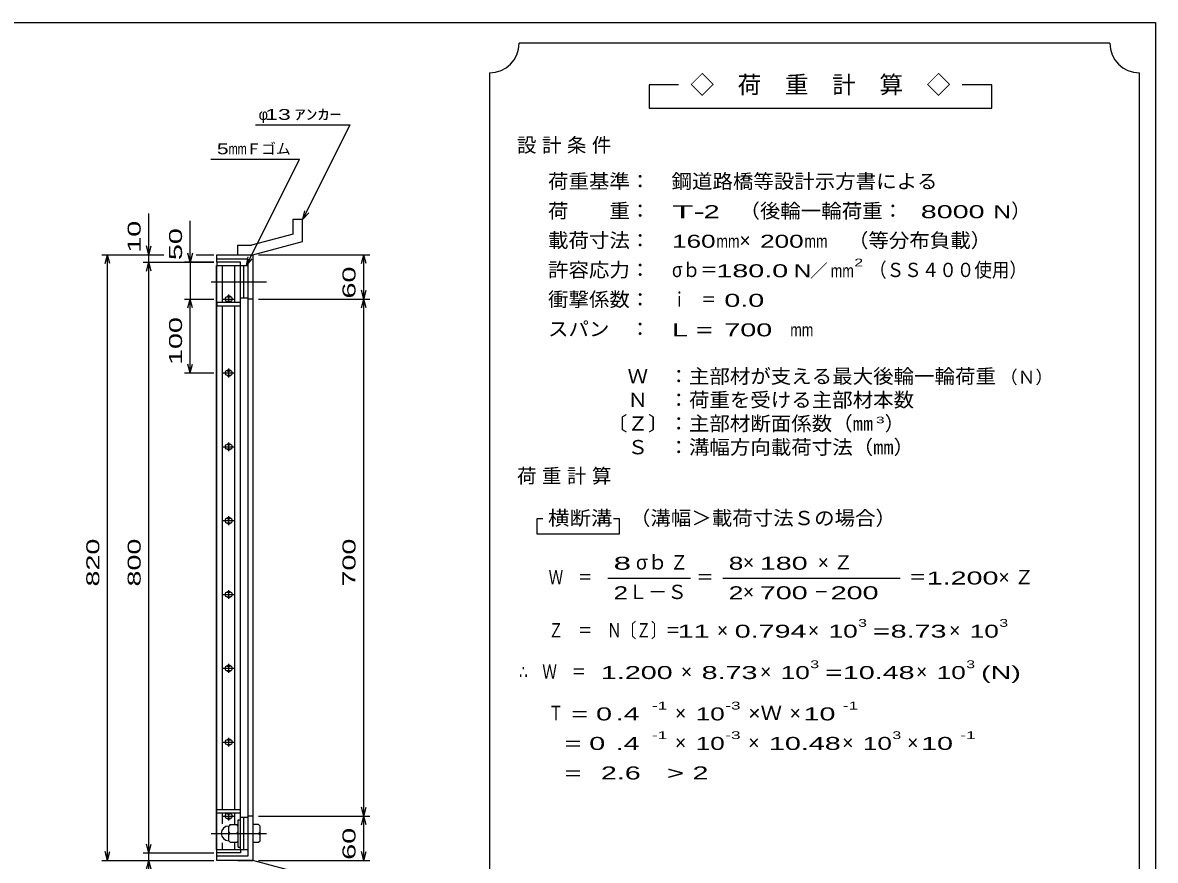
# Model space of a CAD drawing. Units: millimetres, scale not verified. Extents: x -1456 to 1385, y -1026 to 843.
# Drawn here: x -149 to 1385, y -292 to 843 of the extents above; entities that cross this region are included whole.
import ezdxf
from ezdxf.enums import TextEntityAlignment as Align

# ---------------------------------------------------------------- set-up
doc = ezdxf.new("R2010")
doc.units = ezdxf.units.MM
doc.header["$LTSCALE"] = 8
doc.linetypes.add('CHAIN', pattern=[18.5, 12, -1.5, 3.5, -1.5])
for name, color, linetype, lineweight in [('0_2', 150, 'Continuous', 25), ('16', 3, 'Continuous', 25), ('19', 6, 'Continuous', 25), ('22', 4, 'Continuous', 25), ('24', 2, 'Continuous', 25)]:
    doc.layers.add(name, color=color, linetype=linetype, lineweight=lineweight)
doc.styles.add('ベクトル', font='')
doc.styles.get('ベクトル').set_extended_font_data('ベクトル')

msp = doc.modelspace()

# ---------------------------------------------------------------- linework, layer by layer
at = {"layer": '0_2'}
for p, q in [((-1383.2, 842.8), (1384.8, 842.8)), ((1384.8, 842.8), (1384.8, -917.2))]:
    msp.add_line(p, q, dxfattribs=at)
at = {"layer": '16'}
for p, q in [((113.3, -277), (113.3, 514)), ((113.3, 514), (114, 514)), ((146, 518.5), (114, 518.5)), ((114, 518.5), (114, 514)), ((114, 514), (146, 514)), ((114, -277), (114, 514)), ((114, 514), (146, 514)), ((121.5, 464), (121.5, 514)), ((138.5, 464), (138.5, 514)), ((146, 514), (146, 518.5)), ((146, -277), (146, 514)), ((146, 514), (150.5, 514)), ((150.5, 470), (150.5, 514)), ((150.5, 514), (156.5, 514)), ((156.5, 470), (156.5, 514)), ((114, 464), (114, 459.5)), ((146, 464), (114, 464)), ((122, 468.5), (138, 468.5)), ((128, 471.5), (132, 471.5)), ((128, 465.5), (132, 465.5)), ((130, 464), (130, 474.5)), ((146, 470), (150.5, 470)), ((146, 459.5), (146, 464)), ((150.5, 470), (156.5, 470)), ((114, 459.5), (146, 459.5)), ((121.5, -222.5), (121.5, 459.5)), ((138.5, -222.5), (138.5, 459.5)), ((122, 368.5), (138, 368.5)), ((128, 371.5), (132, 371.5)), ((130, 362.5), (130, 374.5)), ((128, 365.5), (132, 365.5)), ((122, 268.5), (138, 268.5)), ((128, 271.5), (132, 271.5)), ((128, 265.5), (132, 265.5)), ((130, 262.5), (130, 274.5)), ((128, 171.5), (132, 171.5)), ((130, 162.5), (130, 174.5)), ((122, 168.5), (138, 168.5)), ((128, 165.5), (132, 165.5)), ((122, 68.5), (138, 68.5)), ((128, 71.5), (132, 71.5)), ((128, 65.5), (132, 65.5)), ((130, 62.5), (130, 74.5)), ((128, -28.5), (132, -28.5)), ((130, -37.5), (130, -25.5)), ((122, -31.5), (138, -31.5)), ((128, -34.5), (132, -34.5)), ((122, -131.5), (138, -131.5)), ((128, -128.5), (132, -128.5)), ((128, -134.5), (132, -134.5)), ((130, -137.5), (130, -125.5)), ((114, -227), (114, -222.5)), ((114, -222.5), (146, -222.5)), ((114, -227), (146, -227)), ((121.5, -242), (121.5, -227)), ((128, -228.5), (132, -228.5)), ((130, -237.5), (130, -227)), ((138.5, -242), (138.5, -227)), ((146, -227), (146, -222.5)), ((122, -231.5), (138, -231.5)), ((128, -234.5), (132, -234.5)), ((132, -243), (130, -245)), ((130, -265), (130, -245)), ((132, -243), (141, -243)), ((143, -245), (141, -243)), ((143, -273.5), (143, -236.5)), ((143, -236.5), (146, -236.5)), ((146, -233), (150.5, -233)), ((146, -273.5), (146, -236.5)), ((150.5, -277), (150.5, -233)), ((150.5, -233), (156.5, -233)), ((156.5, -277), (156.5, -233)), ((132, -255), (130, -253)), ((132, -255), (130, -257)), ((132, -255), (141, -255)), ((141, -255), (143, -253)), ((143, -257), (141, -255)), ((121.5, -277), (121.5, -268)), ((132, -267), (130, -265)), ((132, -267), (141, -267)), ((138.5, -277), (138.5, -268)), ((141, -267), (143, -265)), ((143, -273.5), (146, -273.5)), ((113.3, -277), (114, -277)), ((114, -277), (146, -277)), ((114, -281.5), (114, -277)), ((114, -277), (146, -277)), ((146, -281.5), (114, -281.5)), ((146, -277), (146, -281.5)), ((146, -277), (150.5, -277)), ((150.5, -277), (156.5, -277))]:
    msp.add_line(p, q, dxfattribs=at)
at = {"layer": '16', "linetype": 'CHAIN'}
for p, q in [((106.4, 492), (181.4, 492)), ((106.4, -255), (181.4, -255))]:
    msp.add_line(p, q, dxfattribs=at)
at = {"layer": '16'}
for centre, radius, start, end in [((128, 468.5), 3, 90, 270), ((130, 468.5), 4, 46.6, 133.4), ((130, 468.5), 4, 226.6, 313.4), ((132, 468.5), 3, 270, 90), ((128, 368.5), 3, 90, 270), ((130, 368.5), 4, 46.6, 133.4), ((132, 368.5), 3, 270, 90), ((130, 368.5), 4, 226.6, 313.4), ((128, 268.5), 3, 90, 270), ((130, 268.5), 4, 46.6, 133.4), ((130, 268.5), 4, 226.6, 313.4), ((132, 268.5), 3, 270, 90), ((128, 168.5), 3, 90, 270), ((130, 168.5), 4, 46.6, 133.4), ((132, 168.5), 3, 270, 90), ((130, 168.5), 4, 226.6, 313.4), ((128, 68.5), 3, 90, 270), ((130, 68.5), 4, 46.6, 133.4), ((130, 68.5), 4, 226.6, 313.4), ((132, 68.5), 3, 270, 90), ((128, -31.5), 3, 90, 270), ((130, -31.5), 4, 46.6, 133.4), ((132, -31.5), 3, 270, 90), ((130, -31.5), 4, 226.6, 313.4), ((128, -131.5), 3, 90, 270), ((130, -131.5), 4, 46.6, 133.4), ((130, -131.5), 4, 226.6, 313.4), ((132, -131.5), 3, 270, 90), ((128, -231.5), 3, 90, 270), ((130, -231.5), 4, 46.6, 133.4), ((132, -231.5), 3, 270, 90), ((130, -255), 10, 90, 270), ((130, -231.5), 4, 226.6, 313.4)]:
    msp.add_arc(centre, radius, start, end, dxfattribs=at)
at = {"layer": '19'}
for p, q in [((217.1, 576.6), (230.1, 576.6)), ((217.1, 556.6), (217.1, 576.6)), ((230.1, 546.6), (230.1, 576.6)), ((217.1, 556.6), (160.8, 541.5)), ((142.5, 541.5), (160.8, 541.5)), ((142.5, 528.5), (142.5, 541.5)), ((162.5, 528.5), (230.1, 546.6)), ((114, 518.5), (114, 528.5)), ((114, 528.5), (162.5, 528.5)), ((156.5, 522.5), (114, 522.5)), ((142.5, 528.5), (162.5, 528.5)), ((156.5, -285.5), (156.5, 522.5)), ((162.5, 528.5), (162.5, -291.5)), ((162.5, 468.5), (156.5, 468.5)), ((162.5, -231.5), (156.5, -231.5)), ((170.5, -243), (162.5, -243)), ((162.5, -243), (162.5, -267)), ((172.5, -245), (170.5, -243)), ((172.5, -265), (172.5, -245)), ((162.5, -255), (170.5, -255)), ((172.5, -253), (170.5, -255)), ((170.5, -255), (172.5, -257)), ((162.5, -267), (170.5, -267)), ((170.5, -267), (172.5, -265)), ((114, -291.5), (114, -281.5)), ((114, -285.5), (156.5, -285.5)), ((162.5, -291.5), (114, -291.5)), ((142.5, -291.5), (162.5, -291.5)), ((230.1, -309.6), (162.5, -291.5))]:
    msp.add_line(p, q, dxfattribs=at)
at = {"layer": '22'}
for p, q in [((166.5, 704.5), (294.5, 704.5)), ((230.5, 576.5), (294.5, 704.5)), ((106, 658), (226, 658)), ((154, 514), (226, 658)), ((22, 528.5), (22, 584.5)), ((230.5, 576.5), (232.9, 588.2)), ((230.5, 576.5), (238.5, 585.3)), ((78, 518.5), (78, 574.5)), ((22, 528.5), (18.8, 540.5)), ((22, 528.5), (25.2, 540.5)), ((-42, 528.5), (42, 528.5)), ((-37.2, 516.5), (-34, 528.5)), ((-30.8, 516.5), (-34, 528.5)), ((-34, -291.5), (-34, 528.5)), ((14, 528.5), (42, 528.5)), ((22, 518.5), (22, 528.5)), ((78, 518.5), (74.8, 530.5)), ((81.2, 530.5), (78, 518.5)), ((86, 528.5), (110, 528.5)), ((86, 528.5), (110, 528.5)), ((154, 514), (156.4, 525.7)), ((154, 514), (162, 522.8)), ((170.5, 528.5), (320.9, 528.5)), ((309.7, 516.5), (312.9, 528.5)), ((316.1, 516.5), (312.9, 528.5)), ((312.9, 468.5), (312.9, 528.5)), ((14, 518.5), (110, 518.5)), ((18.8, 506.5), (22, 518.5)), ((25.2, 506.5), (22, 518.5)), ((22, -281.5), (22, 518.5)), ((110, 518.5), (70, 518.5)), ((78, 518.5), (78, 468.5)), ((312.9, 468.5), (309.7, 480.5)), ((312.9, 468.5), (316.1, 480.5)), ((70, 468.5), (110, 468.5)), ((74.8, 456.5), (78, 468.5)), ((81.2, 456.5), (78, 468.5)), ((78, 368.5), (78, 468.5)), ((170.5, 468.5), (320.9, 468.5)), ((309.7, 456.5), (312.9, 468.5)), ((316.1, 456.5), (312.9, 468.5)), ((312.9, -231.5), (312.9, 468.5)), ((70, 368.5), (110, 368.5)), ((78, 368.5), (74.8, 380.5)), ((78, 368.5), (81.2, 380.5)), ((312.9, -231.5), (309.7, -219.5)), ((312.9, -231.5), (316.1, -219.5)), ((170.5, -231.5), (320.9, -231.5)), ((309.7, -243.5), (312.9, -231.5)), ((316.1, -243.5), (312.9, -231.5)), ((312.9, -291.5), (312.9, -231.5)), ((22, -281.5), (18.8, -269.5)), ((22, -281.5), (25.2, -269.5)), ((-34, -291.5), (-37.2, -279.5)), ((-34, -291.5), (-30.8, -279.5)), ((14, -281.5), (110, -281.5)), ((22, -291.5), (22, -281.5)), ((312.9, -291.5), (309.7, -279.5)), ((312.9, -291.5), (316.1, -279.5)), ((-42, -291.5), (110, -291.5)), ((14, -291.5), (110, -291.5)), ((18.8, -303.5), (22, -291.5)), ((25.2, -303.5), (22, -291.5)), ((22, -347.5), (22, -291.5)), ((170.5, -291.5), (320.9, -291.5))]:
    msp.add_line(p, q, dxfattribs=at)
at = {"layer": '24', "color": 4}
for p, q in [((1323.2, 814.8), (523.2, 814.8)), ((483.2, 774.8), (483.2, -465.2)), ((1363.2, -465.2), (1363.2, 774.8)), ((739.2, 758.8), (699.2, 758.8)), ((699.2, 758.8), (699.2, 726.8)), ((1163.2, 758.8), (1123.2, 758.8)), ((1163.2, 726.8), (1163.2, 758.8)), ((699.2, 726.8), (1163.2, 726.8)), ((555.2, 170.8), (547.2, 170.8)), ((547.2, 170.8), (547.2, 150.8)), ((659.2, 170.8), (651.2, 170.8)), ((659.2, 150.8), (659.2, 170.8)), ((547.2, 150.8), (659.2, 150.8)), ((643.2, 90.8), (755.2, 90.8)), ((799.2, 90.8), (1039.2, 90.8))]:
    msp.add_line(p, q, dxfattribs=at)
for centre, start, end in [((483.2, 814.8), 270, 0), ((1363.2, 814.8), 180, 270)]:
    msp.add_arc(centre, 40, start, end, dxfattribs=at)

# ---------------------------------------------------------------- texts
at = {"layer": '22', "color": 2, "style": 'ベクトル'}
for s, height, p in [('φ', 14.7, (170.5, 718.5)), ('Ｆゴム', 14.66, (154, 672))]:
    msp.add_text(s, height=height, dxfattribs=at).set_placement(p, align=Align.MIDDLE_LEFT)
for s, height, width, p in [(' 13 ', 14.66, 1.6, (170.5, 718.5)), ('ｱﾝｶｰ', 14.66, 1.6, (218.5, 718.5)), ('5', 14.7, 1.45, (114, 672)), ('mm', 14.66, 0.75, (130, 672))]:
    msp.add_text(s, height=height, dxfattribs=dict(at, width=width)).set_placement(p, align=Align.MIDDLE_LEFT)
at = {"layer": '22', "color": 2, "style": 'ベクトル', "width": 1.65}
for s, p in [(' 10 ', (2, 520.5)), (' 50 ', (58, 510.5)), (' 60 ', (292.9, 458.5)), (' 100 ', (58, 368.5)), (' 820 ', (-54, 68.5)), (' 800 ', (2, 68.5)), (' 700 ', (292.9, 68.5)), (' 60 ', (292.9, -301.5))]:
    msp.add_text(s, height=17.6, rotation=90, dxfattribs=at).set_placement(p, align=Align.MIDDLE_LEFT)
at = {"layer": '24', "style": 'ベクトル'}
for s, height, p in [('◇\u3000荷\u3000重\u3000計\u3000算\u3000◇', 23.46, (755.2, 758.8)), ('）', 19.4, (1189.6, 588)), ('×', 19.4, (821.6, 548)), ('／', 17.6, (917.2, 506.8)), ('（Ｎ）', 17.6, (1174.4, 362.8)), ('）', 19.4, (1018.4, 300)), ('σｂ', 19.35, (681.6, 112)), ('×', 19.4, (826.4, 112)), ('Ｌ－Ｓ', 19.35, (671.2, 72)), ('×', 19.4, (826.4, 72)), ('×', 19.4, (791.2, 20)), ('×', 19.4, (914.4, 20)), ('×', 19.4, (1105.6, 20)), ('×', 19.4, (742.4, -36)), ('×', 19.4, (849.6, -36)), ('×', 19.4, (1060.8, -36)), ('×', 19.4, (734.4, -92)), ('×', 19.4, (889.6, -92)), ('×', 19.4, (734.4, -132)), ('×', 19.4, (833.6, -132)), ('×', 19.4, (960.8, -132)), ('×', 19.4, (1048.8, -132))]:
    msp.add_text(s, height=height, dxfattribs=at).set_placement(p, align=Align.MIDDLE_LEFT)
for s, height, width, p in [('荷重基準：\u3000', 19.35, 1.05, (562.4, 628)), ('鋼道路橋等設計示方書による', 19.35, 1.05, (729.6, 628)), ('荷\u3000\u3000重：\u3000', 19.35, 1.05, (562.4, 588)), ('（後輪一輪荷重：', 19.35, 1.05, (821.6, 588)), ('T-', 17.6, 2, (730.4, 586.8)), (' 2 ', 17.6, 1.65, (762.4, 586.8)), ('  8000', 17.6, 1.65, (1045.6, 586.8)), ('N', 17.6, 1.4, (1165.6, 586.8)), ('載荷寸法：\u3000', 19.35, 1.05, (562.4, 548)), ('160', 17.6, 1.5, (730.4, 546.8)), ('200', 17.6, 1.5, (849.6, 546.8)), ('\u3000（等分布負載）', 19.35, 1.05, (940.8, 548)), ('mm', 17.6, 0.8, (790.4, 546.8)), ('mm', 17.6, 0.8, (909.6, 546.8)), ('2', 10.6, 1.5, (977.2, 518)), ('許容応力：\u3000', 19.35, 1.05, (562.4, 508)), ('σｂ＝', 19.35, 0.9, (730.4, 508)), ('180.0', 17.6, 1.65, (790.4, 506.8)), ('N', 17.6, 1.4, (895.2, 506.8)), ('mm', 17.6, 0.8, (945.2, 506.8)), ('（ＳＳ４００使用）', 19.35, 0.9, (997.2, 508)), ('衝撃係数：\u3000', 19.35, 1.05, (562.4, 468)), ('ｉ\u3000＝', 19.35, 0.75, (730.4, 468)), (' 0.0', 17.6, 1.65, (790.4, 466.8)), ('スパン\u3000：\u3000', 19.35, 1.05, (562.4, 428)), ('L =', 17.6, 1.65, (730.4, 426.8)), (' 700 ', 17.6, 1.65, (790.4, 426.8)), ('mm', 17.6, 0.8, (890.4, 426.8)), ('\u3000Ｗ\u3000：主部材が支える最大後輪一輪荷重', 19.35, 1.05, (642.4, 364)), ('\u3000Ｎ\u3000：荷重を受ける主部材本数', 19.35, 1.05, (642.4, 332)), ('〔Ｚ〕：主部材断面係数（㎜', 19.35, 1.05, (642.4, 300)), ('3', 8.8, 1.8, (1006.4, 304.8)), ('\u3000Ｓ\u3000：溝幅方向載荷寸法（㎜）', 19.35, 1.05, (642.4, 268)), ('横断溝', 19.35, 1.1, (562.4, 172)), ('\u3000（溝幅＞載荷寸法Ｓの場合）', 19.35, 1.05, (645.6, 172)), ('8', 17.6, 1.8, (651.2, 110.8)), ('Ｚ', 19.4, 0.9, (728, 112)), ('8', 17.6, 1.5, (807.2, 110.8)), (' 180 ', 17.6, 1.65, (838.4, 110.8)), ('Ｗ\u3000＝', 19.35, 0.75, (563.2, 92)), ('＝', 19.4, 0.9, (763.2, 92)), ('＝', 19.4, 0.9, (1051.2, 92)), ('1.200', 17.6, 1.65, (1075.2, 90.8)), ('2', 17.6, 1.5, (651.2, 70.8)), ('2', 17.6, 1.5, (807.2, 70.8)), (' 700 ', 17.6, 1.65, (838.4, 70.8)), (' 200 ', 17.6, 1.65, (934.4, 70.8)), ('－', 19.4, 0.75, (922.4, 72)), ('Ｚ\u3000＝\u3000Ｎ〔Ｚ〕＝', 19.35, 0.75, (563.2, 20)), ('3', 10.6, 1.5, (982.4, 30)), ('3', 10.6, 1.5, (1173.6, 30)), (' 11 ', 17.6, 1.65, (727.2, 18.8)), ('0.794', 17.6, 1.65, (815.2, 18.8)), ('10', 17.6, 1.5, (942.4, 18.8)), ('=', 17.6, 1.7, (1002.4, 18.8)), ('8.73', 17.6, 1.65, (1026.4, 18.8)), ('10', 17.6, 1.5, (1133.6, 18.8)), ('∴\u3000Ｗ\u3000＝', 19.35, 0.75, (523.2, -36)), (' 1.200', 17.6, 1.65, (623.2, -37.2)), ('8.73', 17.6, 1.65, (770.4, -37.2)), ('10', 17.6, 1.5, (877.6, -37.2)), ('3', 10.6, 1.5, (917.6, -26)), ('10.48', 17.6, 1.65, (961.6, -37.2)), ('10', 17.6, 1.5, (1088.8, -37.2)), ('3', 10.6, 1.5, (1128.8, -26)), ('(N)', 17.6, 1.65, (1148.8, -37.2)), ('=', 17.6, 1.7, (937.6, -37.2)), ('-3', 10.56, 1.65, (802.4, -82)), ('Ｔ', 19.4, 0.75, (563.2, -92)), (' = 0', 17.6, 1.65, (583.2, -93.2)), (' .4 ', 17.6, 1.65, (643.2, -93.2)), ('-1', 10.56, 1.65, (703.2, -82)), ('10', 17.6, 1.5, (762.4, -93.2)), ('×Ｗ', 19.35, 1.1, (833.6, -92)), (' 10 ', 17.6, 1.65, (897.6, -93.2)), ('-1', 10.56, 1.65, (961.6, -82)), ('-1', 10.56, 1.65, (703.2, -122)), ('-3', 10.56, 1.65, (802.4, -122)), ('3', 10.6, 1.5, (1028.8, -122)), ('-1', 10.56, 1.65, (1120.8, -122)), ('  = 0', 17.6, 1.65, (563.2, -133.2)), (' .4 ', 17.6, 1.65, (643.2, -133.2)), ('10', 17.6, 1.5, (762.4, -133.2)), ('10.48', 17.6, 1.65, (861.6, -133.2)), ('10', 17.6, 1.5, (988.8, -133.2)), (' 10 ', 17.6, 1.65, (1056.8, -133.2)), (' 2.6', 17.6, 1.65, (623.2, -173.2)), ('>', 17.6, 1.7, (723.2, -173.2)), (' 2 ', 17.6, 1.65, (747.2, -173.2)), ('  =', 17.6, 1.65, (563.2, -173.2))]:
    msp.add_text(s, height=height, dxfattribs=dict(at, width=width)).set_placement(p, align=Align.MIDDLE_LEFT)
at = {"layer": '24', "char_height": 19.35, "attachment_point": 4, "style": 'ベクトル'}
for s, insert in [('\\T1.28;設計条件', (520.4, 676)), ('\\T1.28;荷重計算', (520.4, 228)), ('\\T1.42;×Ｚ', (927.6, 112)), ('\\T1.42;×Ｚ', (1172.4, 92))]:
    msp.add_mtext(s, dxfattribs=dict(at, insert=insert))

doc.saveas('drawing.dxf')
